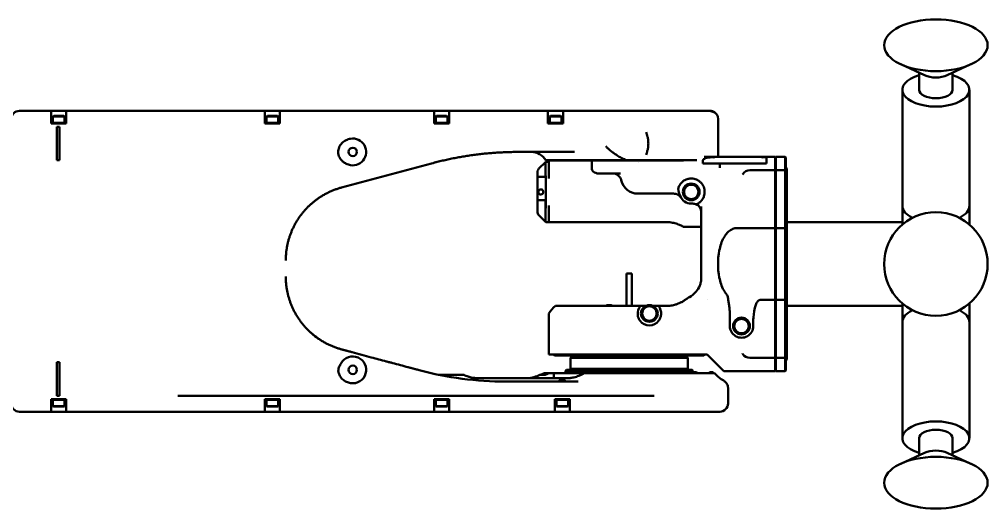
# Model space of a CAD drawing. Header units: millimetres. Extents: x 0 to 8400, y 0 to 5940.
# Drawn here: x 4465 to 5043, y 4514 to 4805 of the extents above; entities that cross this region are included whole.
import ezdxf

# ---------------------------------------------------------------- set-up
doc = ezdxf.new("R2010")
doc.units = ezdxf.units.MM
doc.header["$LTSCALE"] = 20
doc.layers.add('可見 (ISO)', color=7, linetype='Continuous', lineweight=50)

msp = doc.modelspace()

# ---------------------------------------------------------------- linework, layer by layer
at = {"layer": '可見 (ISO)'}
for p, q in [((5005.5, 4772.1), (4991.33, 4778.64)), ((5002.28, 4773.58), (5002.28, 4763.41)), ((5019.06, 4772.1), (5033.23, 4778.64)), ((5022.28, 4773.58), (5022.28, 4763.41)), ((4992.28, 4694.13), (4992.28, 4763.41)), ((5032.28, 4694.13), (5032.28, 4763.41)), ((4465.28, 4750.84), (4484.28, 4750.84)), ((4484.28, 4745.84), (4484.28, 4750.84)), ((4484.28, 4750.84), (4493.28, 4750.84)), ((4493.28, 4745.84), (4493.28, 4750.84)), ((4559.85, 4750.84), (4493.28, 4750.84)), ((4559.85, 4750.84), (4611.78, 4750.84)), ((4620.78, 4750.84), (4611.78, 4750.84)), ((4611.78, 4745.84), (4611.78, 4750.84)), ((4620.78, 4750.84), (4620.99, 4750.84)), ((4620.78, 4750.84), (4620.78, 4745.84)), ((4712.78, 4750.84), (4620.99, 4750.84)), ((4721.78, 4750.84), (4712.78, 4750.84)), ((4712.78, 4750.84), (4712.78, 4745.84)), ((4780.78, 4750.84), (4721.78, 4750.84)), ((4721.78, 4745.84), (4721.78, 4750.84)), ((4789.78, 4750.84), (4780.78, 4750.84)), ((4780.78, 4750.84), (4780.78, 4745.84)), ((4838.3, 4750.84), (4789.78, 4750.84)), ((4789.78, 4745.84), (4789.78, 4750.84)), ((4838.3, 4750.84), (4863.57, 4750.84)), ((4870.02, 4750.84), (4863.57, 4750.84)), ((4870.02, 4750.84), (4876.82, 4750.84)), ((4877.43, 4750.84), (4876.82, 4750.84)), ((4484.28, 4743.34), (4484.28, 4745.84)), ((4485.8, 4747.79), (4485.28, 4747.49)), ((4485.28, 4747.49), (4492.28, 4747.49)), ((4485.28, 4747.49), (4485.28, 4743.79)), ((4485.8, 4747.79), (4491.76, 4747.79)), ((4491.76, 4747.79), (4492.28, 4747.49)), ((4492.28, 4747.49), (4492.28, 4743.79)), ((4493.28, 4745.84), (4493.28, 4743.34)), ((4611.78, 4743.34), (4611.78, 4745.84)), ((4613.3, 4747.79), (4612.78, 4747.49)), ((4612.78, 4747.49), (4619.78, 4747.49)), ((4612.78, 4747.49), (4612.78, 4743.79)), ((4613.3, 4747.79), (4619.26, 4747.79)), ((4619.26, 4747.79), (4619.78, 4747.49)), ((4619.78, 4747.49), (4619.78, 4743.79)), ((4620.78, 4745.84), (4620.78, 4743.34)), ((4712.78, 4743.34), (4712.78, 4745.84)), ((4714.3, 4747.79), (4713.78, 4747.49)), ((4713.78, 4747.49), (4720.78, 4747.49)), ((4713.78, 4747.49), (4713.78, 4743.79)), ((4714.3, 4747.79), (4720.26, 4747.79)), ((4720.26, 4747.79), (4720.78, 4747.49)), ((4720.78, 4747.49), (4720.78, 4743.79)), ((4721.78, 4745.84), (4721.78, 4743.34)), ((4780.78, 4743.34), (4780.78, 4745.84)), ((4782.3, 4747.79), (4781.78, 4747.49)), ((4781.78, 4747.49), (4788.78, 4747.49)), ((4781.78, 4747.49), (4781.78, 4743.79)), ((4782.3, 4747.79), (4788.26, 4747.79)), ((4788.26, 4747.79), (4788.78, 4747.49)), ((4788.78, 4747.49), (4788.78, 4743.79)), ((4789.78, 4745.84), (4789.78, 4743.34)), ((4882.43, 4745.84), (4882.43, 4741.34)), ((4484.28, 4743.34), (4490.28, 4743.34)), ((4485.03, 4743.79), (4492.53, 4743.79)), ((4485.03, 4743.79), (4485.03, 4743.34)), ((4487.58, 4721.34), (4487.58, 4741.34)), ((4487.58, 4741.34), (4489.24, 4741.34)), ((4489.24, 4741.34), (4489.24, 4721.34)), ((4493.28, 4743.34), (4490.28, 4743.34)), ((4492.53, 4743.79), (4492.53, 4743.34)), ((4611.78, 4743.34), (4620.78, 4743.34)), ((4612.53, 4743.79), (4620.03, 4743.79)), ((4612.53, 4743.79), (4612.53, 4743.34)), ((4620.03, 4743.79), (4620.03, 4743.34)), ((4721.78, 4743.34), (4712.78, 4743.34)), ((4713.53, 4743.79), (4721.03, 4743.79)), ((4713.53, 4743.79), (4713.53, 4743.34)), ((4721.03, 4743.79), (4721.03, 4743.34)), ((4789.78, 4743.34), (4780.78, 4743.34)), ((4781.53, 4743.79), (4789.03, 4743.79)), ((4781.53, 4743.79), (4781.53, 4743.34)), ((4789.03, 4743.79), (4789.03, 4743.34)), ((4882.43, 4741.34), (4882.28, 4741.34)), ((4882.28, 4736.36), (4882.28, 4741.34)), ((4882.28, 4736.32), (4882.28, 4736.36)), ((4882.28, 4736.32), (4882.28, 4726.36)), ((4763.11, 4726.34), (4796.59, 4726.34)), ((4879.5, 4723.49), (4874.07, 4723.49)), ((4878.28, 4723.13), (4879.27, 4723.13)), ((4881.14, 4723.49), (4879.5, 4723.49)), ((4907.42, 4723.49), (4881.14, 4723.49)), ((4882.28, 4726.36), (4882.28, 4726.31)), ((4882.28, 4723.49), (4882.28, 4726.31)), ((4909.06, 4723.49), (4907.42, 4723.49)), ((4916.28, 4723.49), (4909.06, 4723.49)), ((4909.29, 4723.13), (4911.28, 4723.13)), ((4911.28, 4719.49), (4911.28, 4723.13)), ((4916.78, 4723.49), (4916.28, 4722.99)), ((4916.28, 4723.49), (4916.28, 4715.6)), ((4922.28, 4723.49), (4916.78, 4723.49)), ((4916.78, 4723.49), (4916.78, 4715.6)), ((4922.78, 4722.99), (4922.28, 4723.49)), ((4922.28, 4723.49), (4922.28, 4715.6)), ((4922.78, 4722.99), (4922.78, 4715.19)), ((4489.24, 4721.34), (4487.58, 4721.34)), ((4657.63, 4705.13), (4711.35, 4719.52)), ((4775.36, 4716.37), (4779.28, 4720.29)), ((4779.28, 4720.29), (4779.48, 4720.49)), ((4779.28, 4712.48), (4779.28, 4720.29)), ((4824.17, 4721.34), (4779.44, 4721.34)), ((4781.28, 4720.49), (4779.48, 4720.49)), ((4806.92, 4721.19), (4781.28, 4721.19)), ((4781.28, 4721.19), (4781.28, 4710.49)), ((4804.28, 4721.34), (4804.28, 4721.19)), ((4806.92, 4721.19), (4829.28, 4721.19)), ((4806.92, 4716.49), (4806.92, 4721.19)), ((4825.06, 4721.34), (4824.17, 4721.34)), ((4825.06, 4721.34), (4827.9, 4721.34)), ((4827.9, 4721.34), (4839.33, 4721.34)), ((4832.91, 4721.19), (4829.28, 4721.19)), ((4837.06, 4721.19), (4832.91, 4721.19)), ((4834.99, 4720.34), (4834.99, 4720.34)), ((4848.27, 4721.19), (4837.06, 4721.19)), ((4867.79, 4721.34), (4839.33, 4721.34)), ((4861.69, 4721.19), (4848.27, 4721.19)), ((4854.28, 4721.34), (4854.28, 4721.19)), ((4867.79, 4721.34), (4869.67, 4721.34)), ((4873.28, 4721.14), (4873.28, 4720.51)), ((4873.28, 4720.51), (4873.28, 4719.49)), ((4878.64, 4719.49), (4873.28, 4719.49)), ((4878.64, 4719.49), (4883.19, 4719.49)), ((4883.19, 4719.49), (4883.28, 4719.49)), ((4883.28, 4719.49), (4883.28, 4716.95)), ((4888.28, 4719.49), (4883.28, 4719.49)), ((4888.28, 4719.49), (4897.36, 4719.49)), ((4897.36, 4719.49), (4900.36, 4719.49)), ((4900.36, 4719.49), (4900.77, 4719.49)), ((4900.77, 4719.49), (4903.63, 4719.49)), ((4905.09, 4719.49), (4903.63, 4719.49)), ((4905.09, 4719.49), (4905.2, 4719.49)), ((4905.72, 4719.49), (4910.28, 4719.49)), ((4910.28, 4719.49), (4911.28, 4719.49)), ((4916.28, 4715.49), (4916.28, 4715.6)), ((4916.78, 4715.6), (4916.78, 4715.49)), ((4922.28, 4715.6), (4922.28, 4715.49)), ((4923.28, 4716.49), (4922.78, 4716.99)), ((4923.28, 4716.49), (4923.28, 4602.49)), ((4774.48, 4711.72), (4774.48, 4714.25)), ((4774.48, 4711.72), (4774.48, 4697.26)), ((4774.75, 4711.49), (4775.36, 4711.49)), ((4779.28, 4711.49), (4775.36, 4711.49)), ((4779.28, 4712.48), (4779.28, 4711.49)), ((4779.48, 4710.49), (4779.48, 4694.49)), ((4823.98, 4713.49), (4811.14, 4713.49)), ((4901.28, 4715.49), (4916.28, 4715.49)), ((4916.28, 4715.49), (4916.28, 4706.9)), ((4916.28, 4714.99), (4916.78, 4715.49)), ((4916.78, 4715.49), (4916.78, 4706.9)), ((4916.78, 4715.49), (4922.28, 4715.49)), ((4922.28, 4715.49), (4922.28, 4706.9)), ((4922.78, 4714.99), (4922.28, 4715.49)), ((4922.78, 4715.19), (4922.78, 4714.99)), ((4922.78, 4714.99), (4922.78, 4707.11)), ((4916.28, 4697.01), (4916.28, 4706.9)), ((4916.78, 4706.9), (4916.78, 4697.01)), ((4922.28, 4706.9), (4922.28, 4697.01)), ((4922.78, 4707.11), (4922.78, 4696.73)), ((4855.66, 4701.49), (4834.28, 4701.49)), ((4774.48, 4693.99), (4774.48, 4697.26)), ((4774.48, 4690.73), (4774.48, 4693.99)), ((4775.36, 4697.49), (4774.75, 4697.49)), ((4775.36, 4697.49), (4779.28, 4697.49)), ((4779.28, 4697.49), (4779.28, 4692.5)), ((4779.28, 4684.69), (4779.28, 4692.5)), ((4781.28, 4694.49), (4781.28, 4691.49)), ((4866.28, 4695.49), (4867.28, 4695.49)), ((4872.28, 4650.65), (4872.28, 4693.83)), ((4872.28, 4693.75), (4872.28, 4693.75)), ((4916.28, 4697.01), (4916.28, 4680.94)), ((4916.78, 4697.01), (4916.78, 4680.94)), ((4922.28, 4697.01), (4922.28, 4680.94)), ((4922.78, 4696.73), (4922.78, 4680.86)), ((4992.28, 4683.03), (4992.28, 4694.13)), ((5032.28, 4694.13), (5032.28, 4683.03)), ((4779.28, 4684.69), (4775.36, 4688.61)), ((4781.28, 4684.49), (4781.28, 4691.49)), ((4779.48, 4684.49), (4779.28, 4684.69)), ((4779.48, 4684.49), (4781.28, 4684.49)), ((4781.28, 4684.49), (4851.28, 4684.49)), ((4861.6, 4681.62), (4872.28, 4681.62)), ((4893.56, 4680.94), (4916.28, 4680.94)), ((4916.28, 4638.04), (4916.28, 4680.94)), ((4922.28, 4680.94), (4916.78, 4680.94)), ((4916.78, 4638.04), (4916.78, 4680.94)), ((4922.28, 4638.04), (4922.28, 4680.94)), ((4923.28, 4684.49), (4992.28, 4684.49)), ((4922.78, 4638.12), (4922.78, 4680.86)), ((4830.83, 4653.89), (4827.73, 4653.89)), ((4827.73, 4634.49), (4827.73, 4653.89)), ((4830.83, 4634.49), (4830.83, 4653.89)), ((4876.05, 4638.49), (4876.05, 4638.49)), ((4916.28, 4638.04), (4907.35, 4638.04)), ((4916.28, 4638.04), (4916.28, 4621.97)), ((4922.28, 4638.04), (4916.78, 4638.04)), ((4916.78, 4638.04), (4916.78, 4621.97)), ((4922.28, 4638.04), (4922.28, 4621.97)), ((4922.78, 4638.12), (4922.78, 4622.25)), ((4992.28, 4624.85), (4992.28, 4635.95)), ((5032.28, 4635.95), (5032.28, 4624.85)), ((4781.28, 4629.97), (4781.28, 4622.49)), ((4785.28, 4634.49), (4829.28, 4634.49)), ((4832.81, 4634.49), (4829.28, 4634.49)), ((4835.92, 4634.49), (4832.81, 4634.49)), ((4839.1, 4634.49), (4835.92, 4634.49)), ((4846.64, 4634.49), (4843.46, 4634.49)), ((4846.64, 4634.49), (4849.75, 4634.49)), ((4851.28, 4634.49), (4849.75, 4634.49)), ((4889.28, 4622.49), (4889.28, 4629.42)), ((4923.28, 4634.49), (4992.28, 4634.49)), ((4903.28, 4625.43), (4903.28, 4622.49)), ((4992.28, 4624.85), (4992.28, 4555.57)), ((5032.28, 4624.85), (5032.28, 4555.57)), ((4781.28, 4622.49), (4781.28, 4605.49)), ((4916.28, 4612.09), (4916.28, 4621.97)), ((4916.78, 4621.97), (4916.78, 4612.09)), ((4922.28, 4621.97), (4922.28, 4612.09)), ((4922.78, 4622.25), (4922.78, 4611.87)), ((4916.28, 4612.09), (4916.28, 4603.49)), ((4916.78, 4612.09), (4916.78, 4603.49)), ((4922.28, 4612.09), (4922.28, 4603.49)), ((4922.78, 4611.87), (4922.78, 4603.99)), ((4487.58, 4580.84), (4487.58, 4600.84)), ((4487.58, 4600.84), (4489.24, 4600.84)), ((4489.24, 4600.84), (4489.24, 4580.84)), ((4848.09, 4605.49), (4781.28, 4605.49)), ((4784.28, 4605.39), (4784.28, 4605.49)), ((4874.28, 4605.39), (4784.28, 4605.39)), ((4784.68, 4604.99), (4784.28, 4605.39)), ((4873.88, 4604.99), (4784.68, 4604.99)), ((4794.68, 4603.99), (4794.28, 4603.59)), ((4864.28, 4603.59), (4794.28, 4603.59)), ((4794.28, 4596.89), (4794.28, 4603.59)), ((4863.88, 4603.99), (4794.68, 4603.99)), ((4795.05, 4603.99), (4794.78, 4604.99)), ((4848.09, 4605.49), (4850.41, 4605.49)), ((4850.41, 4605.49), (4864.39, 4605.49)), ((4863.51, 4603.99), (4863.78, 4604.99)), ((4863.88, 4603.99), (4864.28, 4603.59)), ((4864.28, 4596.89), (4864.28, 4603.59)), ((4864.39, 4605.49), (4875.78, 4605.49)), ((4873.88, 4604.99), (4874.28, 4605.39)), ((4874.28, 4605.39), (4874.28, 4605.49)), ((4879.19, 4602.09), (4875.78, 4605.49)), ((4879.19, 4602.09), (4885.78, 4595.49)), ((4901.28, 4603.49), (4916.28, 4603.49)), ((4916.28, 4603.99), (4916.78, 4603.49)), ((4916.28, 4603.38), (4916.28, 4603.49)), ((4916.28, 4603.38), (4916.28, 4595.49)), ((4916.78, 4603.49), (4916.78, 4603.38)), ((4916.78, 4603.49), (4922.28, 4603.49)), ((4916.78, 4603.38), (4916.78, 4595.49)), ((4922.78, 4603.99), (4922.28, 4603.49)), ((4922.28, 4603.49), (4922.28, 4603.38)), ((4922.28, 4603.38), (4922.28, 4595.49)), ((4922.78, 4603.99), (4922.78, 4603.8)), ((4922.78, 4603.8), (4922.78, 4595.99)), ((4923.28, 4602.49), (4922.78, 4601.99)), ((4778.24, 4594.34), (4781.16, 4594.34)), ((4784.26, 4594.34), (4781.16, 4594.34)), ((4784.26, 4594.34), (4802.32, 4594.34)), ((4784.26, 4594.34), (4784.26, 4591.34)), ((4791.78, 4596.34), (4791.28, 4595.84)), ((4791.28, 4595.84), (4867.28, 4595.84)), ((4791.28, 4595.84), (4791.28, 4594.34)), ((4791.78, 4596.34), (4866.78, 4596.34)), ((4864.28, 4596.89), (4794.28, 4596.89)), ((4794.68, 4596.49), (4794.28, 4596.89)), ((4863.88, 4596.49), (4794.68, 4596.49)), ((4794.78, 4596.49), (4794.78, 4596.34)), ((4802.32, 4594.34), (4880.24, 4594.34)), ((4803.63, 4594.89), (4803.08, 4594.34)), ((4803.63, 4594.89), (4805.43, 4594.89)), ((4805.43, 4594.89), (4805.98, 4594.34)), ((4863.78, 4596.49), (4863.78, 4596.34)), ((4863.88, 4596.49), (4864.28, 4596.89)), ((4866.78, 4596.34), (4867.28, 4595.84)), ((4867.28, 4595.84), (4867.28, 4594.34)), ((4867.65, 4594.89), (4867.28, 4594.52)), ((4867.65, 4594.89), (4869.45, 4594.89)), ((4869.45, 4594.89), (4870, 4594.34)), ((4877.46, 4594.89), (4876.91, 4594.34)), ((4877.46, 4594.89), (4879.26, 4594.89)), ((4879.26, 4594.89), (4879.81, 4594.34)), ((4880.24, 4594.34), (4882.32, 4592.27)), ((4885.78, 4595.49), (4890.76, 4595.49)), ((4890.76, 4595.49), (4916.28, 4595.49)), ((4916.78, 4595.49), (4916.28, 4595.99)), ((4922.28, 4595.49), (4916.78, 4595.49)), ((4922.78, 4595.99), (4922.28, 4595.49)), ((4730.56, 4593.34), (4716.32, 4593.34)), ((4716.32, 4593.34), (4716.32, 4593.34)), ((4754.57, 4591.34), (4739.28, 4591.34)), ((4790.03, 4591.34), (4754.57, 4591.34)), ((4785.51, 4589.34), (4755.61, 4589.34)), ((4768.67, 4591.39), (4768.62, 4591.34)), ((4777.99, 4593.34), (4776, 4593.34)), ((4798.79, 4589.34), (4785.51, 4589.34)), ((4788.08, 4590.39), (4787.28, 4589.59)), ((4787.28, 4589.59), (4791.28, 4589.59)), ((4787.28, 4589.34), (4787.28, 4589.59)), ((4788.08, 4590.39), (4790.48, 4590.39)), ((4790.03, 4591.34), (4791.78, 4591.34)), ((4790.48, 4590.39), (4791.28, 4589.59)), ((4791.28, 4589.34), (4791.28, 4589.59)), ((4888.26, 4585.41), (4888.26, 4576.34)), ((4484.28, 4578.84), (4490.28, 4578.84)), ((4484.28, 4576.34), (4484.28, 4578.84)), ((4485.03, 4578.39), (4485.03, 4578.84)), ((4492.53, 4578.39), (4485.03, 4578.39)), ((4485.28, 4574.69), (4485.28, 4578.39)), ((4489.24, 4580.84), (4487.58, 4580.84)), ((4490.28, 4578.84), (4493.28, 4578.84)), ((4492.28, 4574.69), (4492.28, 4578.39)), ((4492.53, 4578.39), (4492.53, 4578.84)), ((4493.28, 4578.84), (4493.28, 4576.34)), ((4622.03, 4580.84), (4559.85, 4580.84)), ((4611.78, 4576.34), (4611.78, 4578.84)), ((4611.78, 4578.84), (4620.78, 4578.84)), ((4612.53, 4578.39), (4612.53, 4578.84)), ((4620.03, 4578.39), (4612.53, 4578.39)), ((4612.78, 4574.69), (4612.78, 4578.39)), ((4619.78, 4574.69), (4619.78, 4578.39)), ((4620.03, 4578.39), (4620.03, 4578.84)), ((4620.78, 4578.84), (4620.78, 4576.34)), ((4622.03, 4580.84), (4786.54, 4580.84)), ((4712.78, 4576.34), (4712.78, 4578.84)), ((4712.78, 4578.84), (4721.78, 4578.84)), ((4713.53, 4578.39), (4713.53, 4578.84)), ((4721.03, 4578.39), (4713.53, 4578.39)), ((4713.78, 4574.69), (4713.78, 4578.39)), ((4720.78, 4574.69), (4720.78, 4578.39)), ((4721.03, 4578.39), (4721.03, 4578.84)), ((4721.78, 4578.84), (4721.78, 4576.34)), ((4784.78, 4576.34), (4784.78, 4578.84)), ((4785.23, 4578.84), (4784.78, 4578.84)), ((4793.78, 4578.84), (4785.23, 4578.84)), ((4785.53, 4578.39), (4785.53, 4578.84)), ((4793.03, 4578.39), (4785.53, 4578.39)), ((4785.78, 4574.69), (4785.78, 4578.39)), ((4786.54, 4580.84), (4817.91, 4580.84)), ((4792.78, 4574.69), (4792.78, 4578.39)), ((4793.03, 4578.39), (4793.03, 4578.84)), ((4793.78, 4578.84), (4793.78, 4576.34)), ((4819.3, 4580.84), (4817.91, 4580.84)), ((4819.3, 4580.84), (4820.79, 4580.84)), ((4820.79, 4580.84), (4838.31, 4580.84)), ((4844.13, 4580.84), (4838.31, 4580.84)), ((4484.28, 4571.34), (4465.28, 4571.34)), ((4484.28, 4571.34), (4484.28, 4576.34)), ((4484.28, 4571.34), (4493.28, 4571.34)), ((4492.28, 4574.69), (4485.28, 4574.69)), ((4485.8, 4574.39), (4485.28, 4574.69)), ((4491.76, 4574.39), (4485.8, 4574.39)), ((4491.76, 4574.39), (4492.28, 4574.69)), ((4493.28, 4571.34), (4493.28, 4576.34)), ((4493.28, 4571.34), (4559.55, 4571.34)), ((4611.78, 4571.34), (4559.55, 4571.34)), ((4611.78, 4571.34), (4611.78, 4576.34)), ((4611.78, 4571.34), (4620.78, 4571.34)), ((4619.78, 4574.69), (4612.78, 4574.69)), ((4613.3, 4574.39), (4612.78, 4574.69)), ((4619.26, 4574.39), (4613.3, 4574.39)), ((4619.26, 4574.39), (4619.78, 4574.69)), ((4620.78, 4576.34), (4620.78, 4571.34)), ((4621.26, 4571.34), (4620.78, 4571.34)), ((4621.26, 4571.34), (4712.78, 4571.34)), ((4712.78, 4576.34), (4712.78, 4571.34)), ((4712.78, 4571.34), (4721.78, 4571.34)), ((4720.78, 4574.69), (4713.78, 4574.69)), ((4714.3, 4574.39), (4713.78, 4574.69)), ((4720.26, 4574.39), (4714.3, 4574.39)), ((4720.26, 4574.39), (4720.78, 4574.69)), ((4721.78, 4571.34), (4721.78, 4576.34)), ((4721.78, 4571.34), (4784.18, 4571.34)), ((4784.18, 4571.34), (4784.78, 4571.34)), ((4784.78, 4576.34), (4784.78, 4572.24)), ((4784.78, 4572.24), (4784.78, 4571.34)), ((4784.78, 4571.34), (4793.78, 4571.34)), ((4792.78, 4574.69), (4785.78, 4574.69)), ((4786.3, 4574.39), (4785.78, 4574.69)), ((4792.26, 4574.39), (4786.3, 4574.39)), ((4792.26, 4574.39), (4792.78, 4574.69)), ((4793.78, 4576.34), (4793.78, 4571.34)), ((4793.78, 4571.34), (4821.52, 4571.34)), ((4837.53, 4571.34), (4821.52, 4571.34)), ((4837.53, 4571.34), (4848.17, 4571.34)), ((4863.72, 4571.34), (4848.17, 4571.34)), ((4863.72, 4571.34), (4870.49, 4571.34)), ((4881.99, 4571.34), (4870.49, 4571.34)), ((4881.99, 4571.34), (4883.12, 4571.34)), ((4883.26, 4571.34), (4883.12, 4571.34)), ((5002.28, 4545.4), (5002.28, 4555.57)), ((5022.28, 4545.4), (5022.28, 4555.57)), ((5005.5, 4546.88), (4991.33, 4540.35)), ((5019.06, 4546.88), (5033.23, 4540.35))]:
    msp.add_line(p, q, dxfattribs=at)
for centre, radius in [((4664.28, 4726.34), 2.5), ((4866.28, 4702.49), 5), ((4866.28, 4702.49), 4.31), ((5012.28, 4659.49), 30.89), ((4841.28, 4629.99), 5), ((4841.28, 4629.99), 4.31), ((4896.28, 4622.49), 5), ((4896.28, 4622.49), 4.31), ((4664.28, 4596.34), 2.5)]:
    msp.add_circle(centre, radius, dxfattribs=at)
for centre, radius, start, end in [((4465.28, 4745.84), 5, 90, 180), ((4877.43, 4745.84), 5, 0, 71.50625), ((4664.28, 4726.34), 8, 250.70017, 99.86667), ((4770.78, 4716.34), 10, 30, 90.00001), ((4777.48, 4714.25), 3, 135, 165.6676), ((4769.48, 4710.49), 10, 0, 11.47834), ((4901.28, 4710.49), 5, 90.0003, 149.48521), ((4834.28, 4711.49), 10, 191.87194, 270), ((4776.48, 4702.49), 1.5, 221.62167, 138.37833), ((4866.28, 4702.49), 7, 201.59976, 270), ((4769.48, 4694.49), 10, 348.52166, 0), ((4867.28, 4690.49), 5, 66.44005, 90), ((4867.28, 4690.49), 5, 0, 66.44005), ((4777.48, 4690.73), 3, 180, 225), ((4817.28, 4629.99), 5, 64.15807, 115.84193), ((4857.28, 4652.49), 15, 296.92316, 301.73162), ((4794.28, 4622.49), 15, 126.8699, 150.07357), ((4841.28, 4629.99), 7, 139.9948, 186.00302), ((4841.28, 4629.99), 7, 353.99868, 40.0052), ((4841.28, 4629.99), 7.1, 218.68122, 321.30954), ((4896.28, 4622.49), 7, 179.99997, 0), ((4664.28, 4596.34), 8, 260.13196, 150.354), ((4901.28, 4608.49), 5, 213.19589, 270.00003), ((4775.24, 4598.34), 5, 280.74266, 306.8699), ((4767.28, 4611.34), 20, 273.97667, 295.84193), ((4889.39, 4599.34), 10, 225, 242.996), ((4465.28, 4576.34), 5, 180, 270), ((4883.26, 4576.34), 5, 270, 0)]:
    msp.add_arc(centre, radius, start, end, dxfattribs=at)
for centre in [(5012.28, 4789.99), (5012.28, 4529)]:
    msp.add_ellipse(centre, major_axis=(30.89, 0), ratio=0.5, dxfattribs=at)
for centre, major_axis, ratio, start_param, end_param in [((5012.28, 4763.41), (-20, 0), 0.5, 5.235988, 10.471976), ((5012.28, 4775.77), (-10, 0), 0.5, 0.82541, 2.316182), ((5012.28, 4763.41), (10, 0), 0.5, 3.141593, 6.283185), ((4787.2, 4748.61), (2.58, 2.23), 0.024059, 6.262389, 6.310918), ((4861.69, 4659.49), (0, -67.5), 0.00001, 3.552652, 3.558035), ((4879.64, 4728.5), (2.66, 4.79), 0.917975, 3.612729, 3.981107), ((4908.92, 4728.5), (-2.66, 4.79), 0.917975, 2.302078, 2.670456), ((4861.69, 4659.49), (0, -67.5), 0.00001, 2.722976, 2.728348), ((4855.12, 4698.07), (4.65, 1.84), 0.77834, 0.000003, 0.000032), ((4867.32, 4693.75), (4.96, 0), 0.592585, 0.000319, 0.000322), ((5012.28, 4694.13), (-20, 0), 0.5, 0, 0.792847), ((5012.28, 4694.13), (20, 0), 0.5, 5.490338, 6.283185), ((5012.28, 4624.85), (-20, 0), 0.5, 5.490338, 6.283185), ((5012.28, 4624.85), (20, 0), 0.5, 0, 0.792847), ((4901.31, 4611.62), (-2.12, 4.51), 0.080421, 6.282471, 6.282475), ((4755.61, 4789.34), (199.43, -15.04), 1, 4.525863, 4.787662), ((4883.12, 4585.61), (3.28, 3.76), 0.990675, 0.024636, 0.024645), ((5012.28, 4555.57), (20, 0), 0.5, 5.235988, 10.471976), ((5012.28, 4555.57), (-10, 0), 0.5, 3.141593, 6.283185), ((5012.28, 4543.21), (10, 0), 0.5, 0.82541, 2.316182)]:
    msp.add_ellipse(centre, major_axis=major_axis, ratio=ratio, start_param=start_param, end_param=end_param, dxfattribs=at)
for points, knots in [([(4877.43, 4750.84), (4877.64, 4750.84), (4877.86, 4750.83), (4878.49, 4750.74), (4878.88, 4750.64), (4879.59, 4750.37), (4879.9, 4750.2), (4880.34, 4749.9), (4880.49, 4749.77), (4880.69, 4749.58), (4880.75, 4749.51), (4880.78, 4749.45), (4880.78, 4749.44), (4880.78, 4749.43), (4880.78, 4749.43), (4880.77, 4749.43), (4880.76, 4749.43), (4880.75, 4749.43), (4880.74, 4749.44), (4880.72, 4749.45), (4880.69, 4749.46), (4880.56, 4749.53), (4880.39, 4749.65), (4879.9, 4749.96), (4879.56, 4750.15), (4878.82, 4750.47), (4878.42, 4750.61), (4877.62, 4750.79), (4877.23, 4750.84), (4876.84, 4750.84), (4876.83, 4750.84), (4876.82, 4750.84)], [-1.643876, -1.643876, -1.643876, -1.643876, -1.582762, -1.582762, -1.459337, -1.459337, -1.330359, -1.330359, -1.227903, -1.227903, -1.14178, -1.14178, -1.113034, -1.113034, -1.096954, -1.096954, -1.083215, -1.083215, -1.066592, -1.066592, -1.035287, -1.035287, -0.916024, -0.916024, -0.776865, -0.776865, -0.650132, -0.650132, -0.541789, -0.541789, -0.539096, -0.539096, -0.539096, -0.539096]), ([(4662.91, 4734.22), (4661.98, 4734.06), (4661.08, 4733.77), (4659.33, 4732.9), (4658.5, 4732.31), (4657.07, 4730.85), (4656.49, 4729.99), (4655.92, 4728.58), (4655.78, 4728.1), (4655.61, 4727.19), (4655.58, 4726.77), (4655.58, 4726.34)], [-1.168221, -1.168221, -1.168221, -1.168221, -0.88794, -0.88794, -0.584542, -0.584542, -0.277294, -0.277294, -0.128475, -0.128475, -0.000001, -0.000001, -0.000001, -0.000001]), ([(4840.67, 4731.34), (4840.67, 4731.73), (4840.65, 4732.13), (4840.63, 4732.52), (4840.59, 4733), (4840.54, 4733.48), (4840.47, 4733.96), (4840.43, 4734.24), (4840.38, 4734.52), (4840.33, 4734.8), (4840.29, 4735), (4840.25, 4735.2), (4840.2, 4735.4), (4840.09, 4735.88), (4839.96, 4736.35), (4839.81, 4736.82), (4839.67, 4737.26), (4839.51, 4737.7), (4839.33, 4738.12)], [0, 0, 0, 0, 0.16957, 0.16957, 0.16957, 0.377706, 0.377706, 0.377706, 0.5, 0.5, 0.5, 0.587694, 0.587694, 0.587694, 0.800179, 0.800179, 0.800179, 1, 1, 1, 1]), ([(4815.34, 4729.73), (4815.74, 4729.27), (4816.64, 4728.34), (4817.79, 4727.36), (4818.43, 4726.84), (4818.45, 4726.82), (4819.06, 4726.33), (4819.69, 4725.87), (4820.34, 4725.4), (4820.35, 4725.39), (4820.91, 4725), (4821.47, 4724.63), (4822.03, 4724.28), (4822.04, 4724.27), (4822.87, 4723.75), (4823.7, 4723.27), (4824.65, 4722.78), (4824.77, 4722.72), (4825.85, 4722.18), (4826.86, 4721.74), (4827.9, 4721.34)], [0, 0, 0, 0, 0.125, 0.246094, 0.246094, 0.25, 0.25, 0.373047, 0.373047, 0.375, 0.375, 0.498047, 0.498047, 0.5, 0.5, 0.71875, 0.71875, 0.75, 0.75, 1, 1, 1, 1]), ([(4839.33, 4724.55), (4839.51, 4725), (4839.68, 4725.45), (4839.82, 4725.9), (4839.85, 4726), (4839.88, 4726.09), (4839.91, 4726.19), (4840.02, 4726.57), (4840.12, 4726.95), (4840.21, 4727.34), (4840.25, 4727.52), (4840.29, 4727.7), (4840.33, 4727.88), (4840.39, 4728.19), (4840.44, 4728.49), (4840.48, 4728.79), (4840.55, 4729.28), (4840.6, 4729.76), (4840.63, 4730.25), (4840.65, 4730.61), (4840.67, 4730.97), (4840.67, 4731.34)], [0, 0, 0, 0, 0.206412, 0.206412, 0.206412, 0.25, 0.25, 0.25, 0.420377, 0.420377, 0.420377, 0.5, 0.5, 0.5, 0.632543, 0.632543, 0.632543, 0.842932, 0.842932, 0.842932, 1, 1, 1, 1]), ([(4655.58, 4726.34), (4655.58, 4725.79), (4655.64, 4725.24), (4655.89, 4724.17), (4656.08, 4723.66), (4656.56, 4722.67), (4656.86, 4722.21), (4657.53, 4721.34), (4657.91, 4720.95), (4658.32, 4720.6)], [-0.6576203, -0.6576203, -0.6576203, -0.6576203, -0.4918923, -0.4918923, -0.3287272, -0.3287272, -0.1624528, -0.1624528, -0.000001, -0.000001, -0.000001, -0.000001]), ([(4711.35, 4719.52), (4712.42, 4719.81), (4713.5, 4720.09), (4715.65, 4720.63), (4716.73, 4720.89), (4718.89, 4721.39), (4719.97, 4721.63), (4722.13, 4722.1), (4724.28, 4722.54), (4727.53, 4723.16), (4730.78, 4723.72), (4734.02, 4724.22), (4737.27, 4724.67), (4740.51, 4725.07), (4743.75, 4725.41), (4746.99, 4725.7), (4750.23, 4725.93), (4752.38, 4726.05), (4754.54, 4726.16), (4755.61, 4726.2), (4757.76, 4726.27), (4758.83, 4726.3), (4760.97, 4726.33), (4762.04, 4726.34), (4763.11, 4726.34)], [0, 0, 0, 0, 0.0639388, 0.0639388, 0.1276959, 0.1276959, 0.1912689, 0.1912689, 0.2546562, 0.3178552, 0.3808638, 0.4436796, 0.5063004, 0.5687242, 0.6309488, 0.6929722, 0.7547923, 0.8164072, 0.8164072, 0.877815, 0.877815, 0.9390141, 0.9390141, 1, 1, 1, 1]), ([(4873.28, 4721.14), (4873.28, 4721.41), (4873.4, 4721.7), (4873.92, 4722.21), (4874.32, 4722.44), (4875.23, 4722.77), (4875.78, 4722.91), (4876.99, 4723.09), (4877.66, 4723.13), (4878.28, 4723.13)], [0.7968973, 0.7968973, 0.7968973, 0.7968973, 1.0014119, 1.0014119, 1.2059265, 1.2059265, 1.3932144, 1.3932144, 1.5805024, 1.5805024, 1.5805024, 1.5805024]), ([(4659.33, 4719.86), (4659.14, 4719.98), (4658.96, 4720.1), (4658.63, 4720.34), (4658.47, 4720.47), (4658.32, 4720.6)], [0.000001, 0.000001, 0.000001, 0.000001, 0.0646853, 0.0646853, 0.1249035, 0.1249035, 0.1249035, 0.1249035]), ([(4659.33, 4719.86), (4659.67, 4719.65), (4660.04, 4719.46), (4660.81, 4719.1), (4661.22, 4718.93), (4661.64, 4718.79)], [-0.2538181, -0.2538181, -0.2538181, -0.2538181, -0.1319047, -0.1319047, -0.000001, -0.000001, -0.000001, -0.000001]), ([(4716.26, 4720.78), (4716.12, 4720.74), (4715.5, 4720.59), (4714.21, 4720.27), (4713.78, 4720.16), (4713.32, 4720.04)], [0, 0, 0, 0, 0.7534, 0.7534, 1.058942, 1.058942, 1.058942, 1.058942]), ([(4811.14, 4713.49), (4810.84, 4713.49), (4810.51, 4713.51), (4809.86, 4713.61), (4809.54, 4713.69), (4808.8, 4713.94), (4808.29, 4714.21), (4807.63, 4714.76), (4807.33, 4715.12), (4807.01, 4715.77), (4806.92, 4716.16), (4806.92, 4716.49)], [1.7133786, 1.7133786, 1.7133786, 1.7133786, 1.8036859, 1.8036859, 1.8939932, 1.8939932, 2.0375143, 2.0375143, 2.1540478, 2.1540478, 2.2538195, 2.2538195, 2.2538195, 2.2538195]), ([(4905.2, 4719.49), (4905.26, 4719.49), (4905.32, 4719.49), (4905.38, 4719.49), (4905.41, 4719.49), (4905.43, 4719.49), (4905.46, 4719.49), (4905.49, 4719.49), (4905.52, 4719.49), (4905.55, 4719.49), (4905.61, 4719.49), (4905.66, 4719.49), (4905.72, 4719.49)], [0, 0, 0, 0, 0.000722036, 0.000722036, 0.000722036, 0.001033512, 0.001033512, 0.001033512, 0.001420889, 0.001420889, 0.001420889, 0.00211984, 0.00211984, 0.00211984, 0.00211984]), ([(4774.48, 4714.25), (4774.48, 4714.45), (4774.5, 4714.66), (4774.55, 4714.9), (4774.56, 4714.95), (4774.57, 4714.99)], [0.5140908, 0.5140908, 0.5140908, 0.5140908, 0.57389272, 0.57389272, 0.58809191, 0.58809191, 0.58809191, 0.58809191]), ([(4774.75, 4711.49), (4774.74, 4711.49), (4774.74, 4711.49), (4774.61, 4711.49), (4774.53, 4711.53), (4774.49, 4711.64), (4774.48, 4711.68), (4774.48, 4711.72)], [0.331668, 0.331668, 0.331668, 0.331668, 0.3358457, 0.3358457, 0.4232488, 0.4232488, 0.4565573, 0.4565573, 0.4565573, 0.4565573]), ([(4824.49, 4709.43), (4824.38, 4710), (4824.15, 4710.53), (4823.53, 4711.53), (4823.12, 4711.98), (4822.17, 4712.73), (4821.63, 4713.01), (4820.52, 4713.4), (4819.94, 4713.49), (4819.36, 4713.49)], [-0.7079235, -0.7079235, -0.7079235, -0.7079235, -0.5351611, -0.5351611, -0.3539658, -0.3539658, -0.173589, -0.173589, -0.0000013, -0.0000013, -0.0000013, -0.0000013]), ([(4860.86, 4708.38), (4861.05, 4708.55), (4861.25, 4708.72), (4861.78, 4709.12), (4862.09, 4709.32), (4862.95, 4709.79), (4863.43, 4709.98), (4863.85, 4710.11)], [0.000001, 0.000001, 0.000001, 0.000001, 0.0843714, 0.0843714, 0.2085224, 0.2085224, 0.415764, 0.415764, 0.415764, 0.415764]), ([(4872.07, 4696.97), (4872.12, 4697.02), (4872.2, 4697.11), (4872.5, 4697.45), (4872.68, 4697.69), (4872.99, 4698.13), (4873.15, 4698.38), (4873.44, 4698.91), (4873.57, 4699.19), (4873.83, 4699.82), (4873.94, 4700.17), (4874.16, 4701.03), (4874.24, 4701.53), (4874.32, 4702.88), (4874.23, 4703.8), (4873.68, 4705.69), (4873.19, 4706.7), (4872.08, 4708.02), (4871.71, 4708.4), (4870.99, 4708.97), (4870.68, 4709.18), (4870.04, 4709.56), (4869.71, 4709.73), (4868.9, 4710.07), (4868.42, 4710.22), (4867.08, 4710.5), (4866.26, 4710.53), (4865.05, 4710.41), (4864.66, 4710.33), (4864.11, 4710.19), (4863.95, 4710.15), (4863.85, 4710.11)], [-1.07713, -1.07713, -1.07713, -1.07713, -1.001433, -1.001433, -0.921079, -0.921079, -0.857407, -0.857407, -0.80629, -0.80629, -0.751227, -0.751227, -0.675902, -0.675902, -0.540569, -0.540569, -0.397691, -0.397691, -0.335562, -0.335562, -0.292872, -0.292872, -0.251601, -0.251601, -0.196798, -0.196798, -0.102251, -0.102251, -0.04225, -0.04225, -0.000002, -0.000002, -0.000002, -0.000002]), ([(4631.51, 4686.12), (4631.69, 4686.41), (4632.07, 4686.98), (4632.66, 4687.83), (4633.27, 4688.66), (4633.9, 4689.48), (4634.54, 4690.28), (4635.21, 4691.07), (4635.89, 4691.84), (4636.59, 4692.6), (4637.31, 4693.34), (4638.04, 4694.06), (4638.79, 4694.77), (4639.56, 4695.46), (4640.35, 4696.14), (4641.14, 4696.79), (4641.96, 4697.43), (4642.79, 4698.04), (4643.63, 4698.64), (4644.48, 4699.22), (4645.35, 4699.78), (4646.24, 4700.32), (4647.13, 4700.84), (4648.04, 4701.34), (4648.95, 4701.82), (4649.88, 4702.27), (4650.82, 4702.71), (4651.77, 4703.12), (4652.73, 4703.51), (4653.69, 4703.88), (4654.67, 4704.23), (4655.65, 4704.55), (4656.64, 4704.86), (4657.3, 4705.04), (4657.63, 4705.13)], [0, 0, 0, 0, 0.0310955, 0.062206, 0.0933289, 0.1244657, 0.1556162, 0.1867806, 0.2179588, 0.2491507, 0.2803561, 0.3115748, 0.3428063, 0.3740501, 0.4053057, 0.4365724, 0.4678495, 0.499136, 0.530431, 0.5617336, 0.5930425, 0.6243566, 0.6556747, 0.6869954, 0.7183173, 0.7496388, 0.7809585, 0.8122747, 0.8435858, 0.87489, 0.9061856, 0.9374704, 0.9687437, 1, 1, 1, 1]), ([(4859.13, 4706.07), (4858.99, 4705.81), (4858.87, 4705.52), (4858.65, 4704.93), (4858.56, 4704.62), (4858.49, 4704.31)], [-0.2034568, -0.2034568, -0.2034568, -0.2034568, -0.1017293, -0.1017293, -0.0000013, -0.0000013, -0.0000013, -0.0000013]), ([(4858.49, 4704.31), (4858.52, 4704.11), (4858.55, 4703.91), (4858.58, 4703.72), (4858.61, 4703.52), (4858.64, 4703.32), (4858.68, 4703.13)], [0, 0, 0, 0, 0.0597585, 0.0597585, 0.0597585, 0.1193563, 0.1193563, 0.1193563, 0.1193563]), ([(4859.68, 4707.02), (4859.64, 4706.95), (4859.59, 4706.88), (4859.44, 4706.64), (4859.32, 4706.44), (4859.18, 4706.18), (4859.15, 4706.13), (4859.13, 4706.07)], [0.2693061, 0.2693061, 0.2693061, 0.2693061, 0.3017937, 0.3017937, 0.3793465, 0.3793465, 0.3972625, 0.3972625, 0.3972625, 0.3972625]), ([(4859.68, 4707.02), (4859.79, 4707.17), (4859.91, 4707.33), (4860.26, 4707.77), (4860.54, 4708.08), (4860.86, 4708.38)], [-0.8485783, -0.8485783, -0.8485783, -0.8485783, -0.7741534, -0.7741534, -0.6422688, -0.6422688, -0.6422688, -0.6422688]), ([(4775.36, 4701.5), (4775.33, 4701.53), (4775.29, 4701.57), (4775.19, 4701.72), (4775.13, 4701.86), (4775.06, 4702.17), (4775.04, 4702.34), (4775.04, 4702.65), (4775.06, 4702.81), (4775.13, 4703.12), (4775.19, 4703.26), (4775.29, 4703.41), (4775.33, 4703.45), (4775.36, 4703.49)], [0.9230784, 0.9230784, 0.9230784, 0.9230784, 0.93999, 0.93999, 0.9868358, 0.9868358, 1.0336815, 1.0336815, 1.0805273, 1.0805273, 1.127373, 1.127373, 1.1442846, 1.1442846, 1.1442846, 1.1442846]), ([(4860.29, 4698.87), (4860.05, 4699.27), (4859.75, 4699.64), (4859.08, 4700.28), (4858.71, 4700.55), (4857.9, 4701.01), (4857.46, 4701.19), (4856.57, 4701.43), (4856.11, 4701.49), (4855.66, 4701.49)], [-0.5561217, -0.5561217, -0.5561217, -0.5561217, -0.414738, -0.414738, -0.2780616, -0.2780616, -0.1366372, -0.1366372, -0.000001, -0.000001, -0.000001, -0.000001]), ([(4858.68, 4703.13), (4858.77, 4702.57), (4858.95, 4702.01), (4859.34, 4700.96), (4859.56, 4700.44), (4859.77, 4699.91)], [0.0000019, 0.0000019, 0.0000019, 0.0000019, 0.1690728, 0.1690728, 0.3382047, 0.3382047, 0.3382047, 0.3382047]), ([(4774.48, 4697.26), (4774.48, 4697.3), (4774.49, 4697.34), (4774.53, 4697.45), (4774.61, 4697.49), (4774.74, 4697.49), (4774.74, 4697.49), (4774.75, 4697.49)], [1.2900591, 1.2900591, 1.2900591, 1.2900591, 1.3233676, 1.3233676, 1.4107707, 1.4107707, 1.4149484, 1.4149484, 1.4149484, 1.4149484]), ([(4869.28, 4695.07), (4869.28, 4695.07), (4869.35, 4695.1), (4869.77, 4695.28), (4870.24, 4695.51), (4870.77, 4695.87)], [-1.5737221, -1.5737221, -1.5737221, -1.5737221, -1.4446339, -1.4446339, -1.2077433, -1.2077433, -1.2077433, -1.2077433]), ([(4871.09, 4696.1), (4871.06, 4696.07), (4871.02, 4696.05), (4870.98, 4696.02), (4870.96, 4696), (4870.94, 4695.99), (4870.92, 4695.98), (4870.91, 4695.97), (4870.89, 4695.96), (4870.88, 4695.95), (4870.84, 4695.92), (4870.81, 4695.9), (4870.77, 4695.87)], [0, 0, 0, 0, 0.0002479343, 0.0002479343, 0.0002479343, 0.0003823437, 0.0003823437, 0.0003823437, 0.0004738483, 0.0004738483, 0.0004738483, 0.0006998026, 0.0006998026, 0.0006998026, 0.0006998026]), ([(4872.07, 4696.97), (4872.04, 4696.94), (4871.94, 4696.83), (4871.65, 4696.56), (4871.44, 4696.37), (4871.09, 4696.1)], [0.0000026, 0.0000026, 0.0000026, 0.0000026, 0.1600686, 0.1600686, 0.3140364, 0.3140364, 0.3140364, 0.3140364]), ([(4624.28, 4661.67), (4624.28, 4662), (4624.29, 4662.66), (4624.32, 4663.66), (4624.38, 4664.65), (4624.45, 4665.64), (4624.55, 4666.63), (4624.67, 4667.62), (4624.81, 4668.6), (4624.98, 4669.58), (4625.16, 4670.56), (4625.37, 4671.53), (4625.6, 4672.5), (4625.85, 4673.46), (4626.12, 4674.42), (4626.41, 4675.37), (4626.73, 4676.31), (4627.06, 4677.25), (4627.41, 4678.17), (4627.79, 4679.09), (4628.18, 4680.01), (4628.6, 4680.91), (4629.03, 4681.8), (4629.49, 4682.69), (4629.96, 4683.56), (4630.46, 4684.43), (4630.97, 4685.28), (4631.32, 4685.84), (4631.51, 4686.12)], [0, 0, 0, 0, 0.0384932, 0.0769622, 0.1154058, 0.153829, 0.1922345, 0.2306258, 0.2690061, 0.3073784, 0.345746, 0.3841118, 0.4224789, 0.4608502, 0.4992285, 0.5376167, 0.5760176, 0.6144339, 0.6528682, 0.6913232, 0.7298013, 0.7683052, 0.8068371, 0.8453996, 0.883995, 0.9226255, 0.9612937, 1, 1, 1, 1]), ([(4851.28, 4684.49), (4852.25, 4684.49), (4853.32, 4684.41), (4855.38, 4684.09), (4856.38, 4683.85), (4857.68, 4683.44), (4858.14, 4683.28), (4859, 4682.95), (4859.4, 4682.77), (4860.34, 4682.33), (4860.89, 4682.04), (4861.4, 4681.74), (4861.51, 4681.68), (4861.6, 4681.62)], [1.391746, 1.391746, 1.391746, 1.391746, 1.6842, 1.6842, 1.976655, 1.976655, 2.121444, 2.121444, 2.266233, 2.266233, 2.524862, 2.524862, 2.621938, 2.621938, 2.621938, 2.621938]), ([(4887.51, 4641.21), (4887.31, 4641.43), (4887.12, 4641.67), (4886.45, 4642.56), (4886.02, 4643.25), (4884.43, 4646.14), (4883.57, 4648.76), (4882.49, 4654.16), (4882.26, 4656.95), (4882.26, 4662.04), (4882.49, 4664.82), (4883.57, 4670.22), (4884.43, 4672.85), (4886.02, 4675.73), (4886.45, 4676.43), (4887.44, 4677.73), (4887.99, 4678.34), (4888.9, 4679.16), (4889.32, 4679.49), (4890.21, 4680.06), (4890.69, 4680.3), (4891.5, 4680.62), (4891.91, 4680.74), (4892.75, 4680.91), (4893.17, 4680.94), (4893.56, 4680.94)], [-6.833886, -6.833886, -6.833886, -6.833886, -6.751702, -6.751702, -6.527443, -6.527443, -5.764019, -5.764019, -5.000596, -5.000596, -4.237172, -4.237172, -3.473749, -3.473749, -3.249489, -3.249489, -3.02523, -3.02523, -2.87979, -2.87979, -2.73435, -2.73435, -2.617324, -2.617324, -2.500298, -2.500298, -2.500298, -2.500298]), ([(4631.93, 4626.91), (4631.74, 4627.19), (4631.38, 4627.74), (4630.85, 4628.59), (4630.33, 4629.45), (4629.84, 4630.32), (4629.37, 4631.2), (4628.92, 4632.08), (4628.49, 4632.98), (4628.09, 4633.88), (4627.7, 4634.79), (4627.33, 4635.71), (4626.98, 4636.64), (4626.65, 4637.57), (4626.35, 4638.51), (4626.06, 4639.45), (4625.8, 4640.4), (4625.56, 4641.35), (4625.33, 4642.3), (4625.13, 4643.26), (4624.95, 4644.23), (4624.79, 4645.19), (4624.66, 4646.16), (4624.54, 4647.13), (4624.45, 4648.11), (4624.37, 4649.08), (4624.32, 4650.05), (4624.29, 4651.03), (4624.28, 4651.68), (4624.28, 4652)], [0, 0, 0, 0, 0.0380715, 0.0760349, 0.1138939, 0.1516519, 0.1893126, 0.2268795, 0.2643562, 0.3017459, 0.3390521, 0.3762782, 0.4134274, 0.450503, 0.4875083, 0.5244465, 0.5613209, 0.5981346, 0.634891, 0.6715933, 0.7082445, 0.744848, 0.781407, 0.8179246, 0.8544039, 0.8908483, 0.9272604, 0.9636449, 1, 1, 1, 1]), ([(4865.17, 4639.73), (4865.21, 4639.76), (4865.24, 4639.78), (4866.4, 4640.5), (4867.94, 4641.56), (4870.13, 4644.14), (4870.86, 4645.31), (4871.64, 4647.32), (4871.84, 4648.02), (4871.99, 4648.74)], [-11.3574025, -11.3574025, -11.3574025, -11.3574025, -11.3433519, -11.3433519, -10.9194464, -10.9194464, -10.6467898, -10.6467898, -10.511509, -10.511509, -10.511509, -10.511509]), ([(4888.48, 4637.25), (4888.4, 4637.64), (4888.35, 4638.01), (4888.26, 4638.79), (4888.23, 4639.13), (4888.12, 4639.83), (4888.04, 4640.17), (4887.82, 4640.75), (4887.69, 4641), (4887.51, 4641.21)], [0.0000014, 0.0000014, 0.0000014, 0.0000014, 0.1200033, 0.1200033, 0.2239318, 0.2239318, 0.3406746, 0.3406746, 0.4382583, 0.4382583, 0.4382583, 0.4382583]), ([(4857.61, 4635.52), (4857.4, 4635.45), (4857.18, 4635.38), (4856.15, 4635.07), (4855.2, 4634.85), (4853.24, 4634.56), (4852.22, 4634.49), (4851.28, 4634.49)], [0.8777214, 0.8777214, 0.8777214, 0.8777214, 0.9518567, 0.9518567, 1.2328986, 1.2328986, 1.5139405, 1.5139405, 1.5139405, 1.5139405]), ([(4857.61, 4635.52), (4858.25, 4635.73), (4858.85, 4635.97), (4860.04, 4636.5), (4860.55, 4636.76), (4860.99, 4637.01)], [-0.3624587, -0.3624587, -0.3624587, -0.3624587, -0.1806653, -0.1806653, -0.000001, -0.000001, -0.000001, -0.000001]), ([(4860.99, 4637.01), (4861.66, 4637.38), (4862.23, 4637.75), (4863.08, 4638.34), (4863.42, 4638.6), (4863.86, 4638.95), (4864, 4639.05), (4864.06, 4639.11), (4864.07, 4639.12), (4864.07, 4639.12)], [-7.1366064, -7.1366064, -7.1366064, -7.1366064, -6.7998835, -6.7998835, -6.5086933, -6.5086933, -6.2783324, -6.2783324, -6.2069083, -6.2069083, -6.2069083, -6.2069083]), ([(4889.16, 4632.08), (4889.08, 4632.99), (4888.98, 4633.93), (4888.75, 4635.64), (4888.63, 4636.45), (4888.48, 4637.25)], [0.000001, 0.000001, 0.000001, 0.000001, 0.2762032, 0.2762032, 0.5175466, 0.5175466, 0.5175466, 0.5175466]), ([(4907.35, 4638.04), (4907.2, 4638.04), (4907.06, 4638.02), (4906.77, 4637.94), (4906.63, 4637.87), (4906.24, 4637.64), (4906.01, 4637.41), (4905.41, 4636.65), (4905.08, 4635.96), (4903.98, 4632.84), (4903.58, 4629.63), (4903.41, 4627.87)], [0.0000016, 0.0000016, 0.0000016, 0.0000016, 0.0445372, 0.0445372, 0.0894065, 0.0894065, 0.1840166, 0.1840166, 0.3776729, 0.3776729, 0.9337769, 0.9337769, 0.9337769, 0.9337769]), ([(4834.32, 4629.26), (4834.39, 4628.59), (4834.52, 4627.93), (4834.99, 4626.66), (4835.31, 4626.08), (4835.74, 4625.55)], [0.0000014, 0.0000014, 0.0000014, 0.0000014, 0.2034036, 0.2034036, 0.4067911, 0.4067911, 0.4067911, 0.4067911]), ([(4846.82, 4625.55), (4847.24, 4626.08), (4847.57, 4626.66), (4848.04, 4627.93), (4848.17, 4628.58), (4848.24, 4629.26)], [0.000001, 0.000001, 0.000001, 0.000001, 0.2021016, 0.2021016, 0.4042698, 0.4042698, 0.4042698, 0.4042698]), ([(4657.63, 4608.54), (4657.56, 4608.56), (4657.49, 4608.58), (4657.13, 4608.67), (4656.84, 4608.76), (4656.23, 4608.94), (4655.59, 4609.13), (4654.62, 4609.45), (4653.64, 4609.8), (4652.66, 4610.18), (4651.69, 4610.58), (4650.73, 4611), (4649.78, 4611.44), (4648.84, 4611.91), (4647.91, 4612.4), (4647, 4612.9), (4646.09, 4613.43), (4645.21, 4613.98), (4644.33, 4614.55), (4643.47, 4615.14), (4642.62, 4615.74), (4641.79, 4616.37), (4640.97, 4617.02), (4640.17, 4617.68), (4639.38, 4618.37), (4638.61, 4619.07), (4637.86, 4619.78), (4637.12, 4620.52), (4636.41, 4621.27), (4635.71, 4622.03), (4635.02, 4622.81), (4634.36, 4623.61), (4633.72, 4624.42), (4633.09, 4625.25), (4632.49, 4626.08), (4632.11, 4626.63), (4631.93, 4626.91)], [0, 0, 0, 0, 0.006948, 0.006948, 0.035237, 0.035237, 0.065815, 0.0979, 0.130693, 0.163532, 0.196245, 0.228815, 0.261385, 0.29396, 0.326511, 0.359013, 0.391466, 0.423879, 0.456263, 0.488624, 0.520959, 0.553256, 0.58551, 0.617726, 0.649905, 0.682044, 0.714146, 0.746208, 0.77823, 0.810214, 0.842159, 0.874062, 0.905924, 0.93775, 0.969534, 1, 1, 1, 1]), ([(4640.43, 4617.47), (4642.07, 4616.1), (4643.38, 4615.2), (4643.91, 4614.84), (4643.97, 4614.8), (4643.99, 4614.78), (4644, 4614.78), (4644, 4614.78), (4644, 4614.78), (4644, 4614.78)], [0, 0, 0, 0, 1.292405, 1.292405, 1.547636, 1.547636, 1.595442, 1.595442, 1.60179, 1.60179, 1.60179, 1.60179]), ([(4663.85, 4606.87), (4663.84, 4606.87), (4663.83, 4606.88), (4663.82, 4606.88), (4663.81, 4606.88), (4663.8, 4606.88), (4663.38, 4607), (4662.99, 4607.1), (4662.27, 4607.3), (4661.92, 4607.39), (4661.45, 4607.51), (4661.29, 4607.56), (4660.96, 4607.64), (4660.79, 4607.69), (4660.47, 4607.78), (4660.31, 4607.82), (4660.07, 4607.88), (4659.95, 4607.92), (4659.82, 4607.95), (4659.75, 4607.97), (4659.72, 4607.98), (4659.7, 4607.98), (4659.69, 4607.99), (4659.68, 4607.99), (4659.59, 4608.01), (4659.46, 4608.05), (4659.21, 4608.12), (4659.11, 4608.14), (4658.96, 4608.18), (4658.91, 4608.2), (4658.82, 4608.22), (4658.78, 4608.23), (4658.73, 4608.24), (4658.7, 4608.25), (4658.69, 4608.25), (4658.69, 4608.25), (4658.68, 4608.26), (4658.6, 4608.28), (4658.52, 4608.3), (4658.39, 4608.33), (4658.32, 4608.35), (4658.24, 4608.37), (4658.2, 4608.38), (4658.18, 4608.39), (4658.17, 4608.39), (4658.17, 4608.39), (4658.16, 4608.39), (4657.89, 4608.47), (4657.71, 4608.52), (4657.63, 4608.54)], [0.8108357, 0.8108357, 0.8108357, 0.8108357, 0.8115234, 0.8120117, 0.8120117, 0.8125, 0.8125, 0.84375, 0.84375, 0.875, 0.875, 0.890625, 0.890625, 0.90625, 0.90625, 0.921875, 0.921875, 0.9296875, 0.9335938, 0.9355469, 0.9365234, 0.9370117, 0.9370117, 0.9375, 0.9375, 0.953125, 0.953125, 0.9609375, 0.9609375, 0.9648438, 0.9648438, 0.9667969, 0.9677734, 0.9682617, 0.9685059, 0.9685059, 0.96875, 0.96875, 0.9765625, 0.9765625, 0.9804688, 0.9824219, 0.9833984, 0.9838867, 0.9841309, 0.9841309, 0.984375, 0.984375, 1, 1, 1, 1]), ([(4663.85, 4606.87), (4667.68, 4605.84), (4671.53, 4604.81), (4678.31, 4603), (4681.28, 4602.2), (4684.27, 4601.4)], [0, 0, 0, 0, 1.190488, 1.190488, 2.127432, 2.127432, 2.127432, 2.127432]), ([(4655.65, 4596.16), (4655.67, 4596.49), (4655.73, 4596.81), (4655.92, 4597.53), (4656.07, 4597.91), (4656.55, 4598.95), (4656.94, 4599.62), (4657.33, 4600.3)], [0.0000013, 0.0000013, 0.0000013, 0.0000013, 0.0992834, 0.0992834, 0.2210478, 0.2210478, 0.4441737, 0.4441737, 0.4441737, 0.4441737]), ([(4688.14, 4600.36), (4688.14, 4600.36), (4688.14, 4600.36), (4687.47, 4600.54), (4686.81, 4600.72), (4685.84, 4600.98), (4685.36, 4601.11), (4684.81, 4601.25), (4684.54, 4601.33), (4684.4, 4601.37), (4684.33, 4601.38), (4684.29, 4601.39), (4684.28, 4601.4), (4684.27, 4601.4), (4684.27, 4601.4), (4684.27, 4601.4)], [0.37498139, 0.37498139, 0.37498139, 0.37498139, 0.375, 0.375, 0.40625, 0.40625, 0.421875, 0.4296875, 0.43359375, 0.43554688, 0.43701172, 0.43701172, 0.4375, 0.4375, 0.43753161, 0.43753161, 0.43753161, 0.43753161]), ([(4655.65, 4596.16), (4655.63, 4595.93), (4655.63, 4595.7), (4655.66, 4595.25), (4655.7, 4595.02), (4655.75, 4594.8)], [-0.1378391, -0.1378391, -0.1378391, -0.1378391, -0.0689182, -0.0689182, -0.000001, -0.000001, -0.000001, -0.000001]), ([(4655.75, 4594.8), (4655.9, 4594.11), (4656.15, 4593.45), (4656.97, 4591.97), (4657.61, 4591.2), (4659.03, 4589.99), (4659.79, 4589.52), (4661.34, 4588.83), (4662.12, 4588.6), (4662.91, 4588.46)], [-1.016063, -1.016063, -1.016063, -1.016063, -0.804383, -0.804383, -0.507851, -0.507851, -0.241602, -0.241602, -0.000001, -0.000001, -0.000001, -0.000001]), ([(4703.85, 4596.15), (4703.47, 4596.26), (4703.09, 4596.36), (4702.52, 4596.51), (4702.33, 4596.56), (4702.05, 4596.64), (4701.87, 4596.68), (4701.68, 4596.73), (4701.59, 4596.76), (4701.58, 4596.76), (4701.08, 4596.89), (4700.66, 4597.01), (4700.14, 4597.15), (4699.98, 4597.19), (4699.77, 4597.25), (4699.67, 4597.27), (4699.57, 4597.3), (4699.52, 4597.31), (4699.5, 4597.32), (4699.49, 4597.32), (4699.48, 4597.32), (4699.48, 4597.32), (4699.15, 4597.41), (4698.79, 4597.51), (4698.23, 4597.66), (4698.03, 4597.71), (4697.73, 4597.79), (4697.58, 4597.83), (4697.39, 4597.88), (4697.3, 4597.91), (4697.26, 4597.92), (4697.24, 4597.93), (4697.22, 4597.93), (4697.21, 4597.93), (4697.21, 4597.93), (4697.2, 4597.93)], [0, 0, 0, 0, 0.03125, 0.03125, 0.046875, 0.046875, 0.0546875, 0.0620117, 0.0620117, 0.0625, 0.0625, 0.09375, 0.09375, 0.109375, 0.109375, 0.1171875, 0.1210938, 0.1230469, 0.1240234, 0.1245117, 0.1245117, 0.125, 0.125, 0.15625, 0.15625, 0.171875, 0.171875, 0.1796875, 0.1835938, 0.1855469, 0.1865234, 0.1865234, 0.1875, 0.1875, 0.1876102, 0.1876102, 0.1876102, 0.1876102]), ([(4781.16, 4594.34), (4781.09, 4594.29), (4781.03, 4594.25), (4780.66, 4594.02), (4780.35, 4593.86), (4779.74, 4593.61), (4779.39, 4593.51), (4778.68, 4593.37), (4778.32, 4593.34), (4777.99, 4593.34)], [1.9657046, 1.9657046, 1.9657046, 1.9657046, 1.9875217, 1.9875217, 2.0846891, 2.0846891, 2.1840751, 2.1840751, 2.2834612, 2.2834612, 2.2834612, 2.2834612]), ([(4802.32, 4594.34), (4801.92, 4594.1), (4801.5, 4593.85), (4800.42, 4593.29), (4799.74, 4592.98), (4798.69, 4592.57), (4798.25, 4592.41), (4797.8, 4592.27)], [-11.846176, -11.846176, -11.846176, -11.846176, -11.7135068, -11.7135068, -11.5088655, -11.5088655, -11.3683119, -11.3683119, -11.3683119, -11.3683119]), ([(4715.31, 4593.44), (4715.31, 4593.44), (4715.31, 4593.44), (4715.31, 4593.44), (4715.31, 4593.44), (4715.31, 4593.44), (4715.31, 4593.44), (4715.31, 4593.44), (4715.31, 4593.44), (4715.31, 4593.44), (4715.31, 4593.44), (4715.31, 4593.44), (4715.31, 4593.44), (4715.32, 4593.44), (4715.32, 4593.44), (4715.32, 4593.44), (4715.33, 4593.44), (4715.34, 4593.43), (4715.35, 4593.43), (4715.39, 4593.43), (4715.42, 4593.42), (4715.54, 4593.4), (4715.63, 4593.39), (4715.92, 4593.35), (4716.12, 4593.34), (4716.32, 4593.34)], [0.0207547, 0.0207547, 0.0207547, 0.0207547, 0.020827, 0.020827, 0.0229562, 0.0229562, 0.0237573, 0.0237573, 0.023947, 0.023947, 0.0241375, 0.0241375, 0.0243283, 0.0243283, 0.0247132, 0.0247132, 0.0262454, 0.0262454, 0.0292732, 0.0292732, 0.0383547, 0.0383547, 0.0656077, 0.0656077, 0.125149, 0.125149, 0.125149, 0.125149]), ([(4733.21, 4592.28), (4732.74, 4592.43), (4732.25, 4592.61), (4731.61, 4592.87), (4731.34, 4592.98), (4730.98, 4593.14), (4730.82, 4593.21), (4730.67, 4593.29), (4730.63, 4593.31), (4730.57, 4593.33), (4730.56, 4593.34), (4730.56, 4593.34)], [-0.3481817, -0.3481817, -0.3481817, -0.3481817, -0.2097426, -0.2097426, -0.1320867, -0.1320867, -0.0660433, -0.0660433, -0.0330217, -0.0330217, 0, 0, 0, 0]), ([(4733.21, 4592.28), (4733.39, 4592.22), (4733.57, 4592.17), (4734.57, 4591.88), (4735.4, 4591.7), (4736.65, 4591.51), (4737.06, 4591.46), (4737.73, 4591.4), (4738, 4591.38), (4738.44, 4591.36), (4738.6, 4591.35), (4738.94, 4591.34), (4739.11, 4591.34), (4739.28, 4591.34)], [-0.6259927, -0.6259927, -0.6259927, -0.6259927, -0.5693479, -0.5693479, -0.312972, -0.312972, -0.1873906, -0.1873906, -0.1048252, -0.1048252, -0.0528755, -0.0528755, -0.000001, -0.000001, -0.000001, -0.000001]), ([(4768.67, 4591.39), (4768.46, 4591.37), (4768.27, 4591.36), (4767.78, 4591.34), (4767.51, 4591.34), (4767.28, 4591.34)], [1.2377593, 1.2377593, 1.2377593, 1.2377593, 1.4422029, 1.4422029, 1.8051278, 1.8051278, 1.8051278, 1.8051278]), ([(4776.18, 4593.43), (4776.18, 4593.43), (4776.18, 4593.43), (4776.17, 4593.43), (4776.17, 4593.42), (4776.15, 4593.41), (4776.12, 4593.4), (4776.07, 4593.37), (4776.01, 4593.35), (4776, 4593.34), (4776, 4593.34), (4776, 4593.34)], [13.449702, 13.449702, 13.449702, 13.449702, 13.482833, 13.482833, 13.697255, 13.697255, 14.132579, 14.132579, 14.540343, 14.540343, 14.621026, 14.621026, 14.621026, 14.621026]), ([(4796.21, 4591.84), (4795.91, 4591.77), (4795.5, 4591.68), (4794.64, 4591.54), (4794.33, 4591.5), (4793.64, 4591.42), (4793.23, 4591.39), (4792.49, 4591.35), (4792.14, 4591.34), (4791.78, 4591.34)], [0.0000018, 0.0000018, 0.0000018, 0.0000018, 0.0996204, 0.0996204, 0.1531631, 0.1531631, 0.2225374, 0.2225374, 0.2854278, 0.2854278, 0.2854278, 0.2854278]), ([(4886.31, 4589.45), (4886.58, 4589.23), (4886.9, 4588.92), (4887.43, 4588.22), (4887.66, 4587.85), (4888.02, 4587.02), (4888.15, 4586.55), (4888.24, 4585.85), (4888.26, 4585.63), (4888.26, 4585.41)], [0, 0, 0, 0, 0.1790802, 0.1790802, 0.3221414, 0.3221414, 0.4732242, 0.4732242, 0.5419913, 0.5419913, 0.5419913, 0.5419913])]:
    msp.add_open_spline(points, degree=3, knots=knots, dxfattribs=at)
for points in [[(4896.91, 4712.94), (4896.91, 4712.94), (4896.94, 4712.97), (4896.97, 4713.03)], [(4916.78, 4680.94), (4916.61, 4680.92), (4916.45, 4680.89), (4916.28, 4680.86)], [(4922.78, 4680.86), (4922.61, 4680.89), (4922.45, 4680.92), (4922.28, 4680.94)], [(4872.28, 4651.6), (4872.28, 4650.63), (4872.18, 4649.67), (4871.99, 4648.74)], [(4916.78, 4638.04), (4916.61, 4638.07), (4916.45, 4638.09), (4916.28, 4638.12)], [(4922.78, 4638.12), (4922.61, 4638.09), (4922.45, 4638.07), (4922.28, 4638.04)], [(4889.28, 4629.42), (4889.28, 4630.28), (4889.24, 4631.17), (4889.16, 4632.08)], [(4903.41, 4627.87), (4903.32, 4627.04), (4903.28, 4626.22), (4903.28, 4625.43)], [(4897.1, 4605.75), (4896.99, 4605.92), (4896.87, 4606.02), (4896.87, 4606.02)], [(4688.14, 4600.36), (4691.14, 4599.56), (4694.19, 4598.74), (4697.2, 4597.93)], [(4796.21, 4591.84), (4796.74, 4591.96), (4797.27, 4592.1), (4797.8, 4592.27)], [(4884.85, 4590.43), (4885.49, 4590.1), (4885.96, 4589.74), (4886.31, 4589.45)]]:
    msp.add_open_spline(points, degree=3, dxfattribs=at)

doc.saveas('drawing.dxf')
